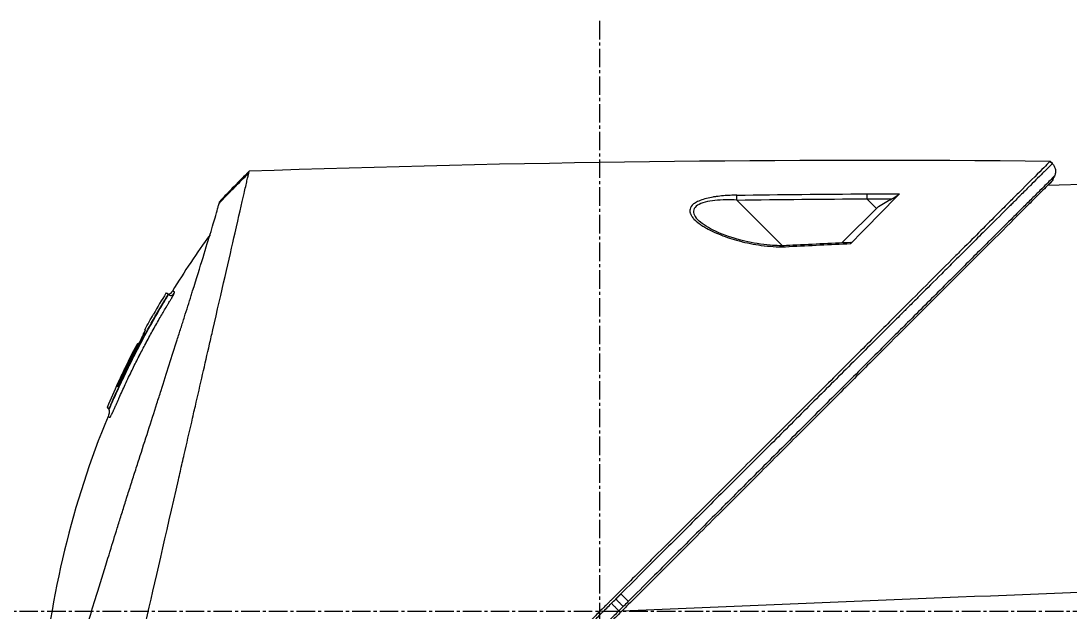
# Model space of a CAD drawing. Header units: millimetres. Extents: x 0 to 4378, y 0 to 2376.
# Drawn here: x 293.4 to 389.5, y 1699.1 to 1753.3 of the extents above; entities that cross this region are included whole.
import ezdxf

# ---------------------------------------------------------------- set-up
doc = ezdxf.new("R2010")
doc.units = ezdxf.units.MM
doc.header["$LTSCALE"] = 0.2
doc.linetypes.add('CENTER2', pattern=[1.125, 0.75, -0.125, 0.125, -0.125])
doc.layers.add('02_Center Line', color=1, linetype='CENTER2')

# ---------------------------------------------------------------- blocks, each defined once
blk = doc.blocks.new('A$C51789057')
for p, q in [((-151.974, 1138.175), (-152.181, 1137.968)), ((-152.181, 1137.968), (-151.974, 1138.175)), ((-162.9, 1136.258), (-151.75, 1135.971)), ((-136.071, 1133.867), (-135.196, 1134.742)), ((-127.466, 1130.441), (-123.277, 1134.63)), ((-75.827, 1134.324), (-75.827, 1134.324)), ((-136.246, 1134.042), (-132.9, 1130.697)), ((-118.98, 1133.754), (-118.98, 1133.754)), ((-127.559, 1130.348), (-127.558, 1130.349)), ((-71.16, 1126.012), (-71.194, 1125.979)), ((-71.193, 1125.979), (-71.16, 1126.013)), ((-71.159, 1126.012), (-71.193, 1125.978)), ((-71.022, 1125.743), (-71.048, 1125.717)), ((-65.912, 1115.794), (-65.884, 1115.822)), ((-65.793, 1115.507), (-65.745, 1115.554)), ((-65.569, 1115.626), (-65.616, 1115.578)), ((-150.6, 1098.529), (-150.6, 1098.529)), ((-149.8, 1098.496), (-149.8, 1098.496)), ((-149.4, 1098.48), (-149.4, 1098.48)), ((-147.8, 1098.414), (-147.8, 1098.414)), ((-147.4, 1098.398), (-147.4, 1098.398)), ((-126.376, 1097.54), (-126.376, 1097.54)), ((-121.709, 1097.349), (-121.709, 1097.349))]:
    blk.add_line(p, q)
blk.add_arc((-140.536, 1083.654), 81.396, 27.65781, 27.6579)
for centre, major_axis, ratio, start_param, end_param in [((-95.548, 1098.678), (-32.06, 52.728), 0.606634, 5.046093, 5.111834), ((-142.452, -321.123), (1152.935, -890.415), 0.999557, 2.223225, 2.225263), ((-142.33, -325.151), (1027.666, -1037.291), 0.999657, 2.355798, 2.35736), ((-142.405, -313.614), (1148.876, -883.384), 0.999554, 2.212874, 2.221103), ((-142.289, -318.28), (1022.837, -1032.4), 0.999657, 2.347591, 2.355794), ((-176.456, 201.639), (-438.458, 820.209), 0.999765, 5.740098, 5.746183), ((-136.088, 1097.608), (66.267, 26.567), 0.000112, 6.272745, 6.2832), ((-141.201, 1083.3), (18.163, 80.221), 1, 5.435142, 5.455116), ((-137.797, 1095.152), (68.777, 27.589), 0.000111, 6.247961, 6.272996), ((-68.433, 1121.336), (-0.0464, 0.0886), 0.999417, 4.712389, 6.054137), ((-68.348, 1121.345), (-0.128, 0.063), 0.595358, 5.762787, 5.82253), ((-68.347, 1121.345), (-0.128, 0.063), 0.594731, 5.762808, 5.802653), ((-138.546, 1093.276), (70.244, 28.123), 0.00011, 6.248683, 6.273238), ((-139.872, 1083.87), (5.444, 80.505), 1, 5.210306, 5.260232), ((-140.538, 1083.654), (29.957, 75.794), 1, 5.539461, 5.570301), ((-140.169, 1083.788), (-7.051, -80.753), 1, 2.08764, 2.137382), ((-140.783, 1087.786), (74.351, 29.794), 0.000117, 6.228758, 6.247556), ((-65.865, 1115.83), (-0.119, 0.275), 0.0684, 1.569103, 3.139896), ((-112.639, 1098.517), (-0.707, -0.708), 0.013973, 4.712384, 6.026259)]:
    blk.add_ellipse(centre, major_axis=major_axis, ratio=ratio, start_param=start_param, end_param=end_param)
for points in [[(-151.974, 1138.175), (-127.511, 1138.421), (-103.035, 1138.117), (-78.586, 1137.265)], [(-151.974, 1138.175), (-151.974, 1138.175), (-151.974, 1138.175), (-151.974, 1138.175)], [(-78.586, 1137.265), (-77.658, 1136.355), (-76.751, 1135.424), (-75.864, 1134.474)], [(-152.376, 1136.831), (-152.306, 1136.682), (-152.235, 1136.534), (-152.164, 1136.385)], [(-135.199, 1135.194), (-135.196, 1135.124), (-135.195, 1134.924), (-135.196, 1134.742)], [(-123.277, 1134.63), (-123.274, 1134.811), (-123.274, 1135.009), (-123.276, 1135.081)], [(-119.802, 1132.713), (-119.804, 1132.712), (-119.805, 1132.71), (-119.807, 1132.709)], [(-74.998, 1131.454), (-73.785, 1129.776), (-72.631, 1128.052), (-71.544, 1126.289)], [(-133.725, 1130.735), (-131.833, 1130.649), (-129.941, 1130.557), (-128.049, 1130.46)], [(-128.049, 1130.459), (-128.051, 1130.459), (-128.055, 1130.421), (-128.059, 1130.368)], [(-71.246, 1125.928), (-71.44, 1125.781), (-71.582, 1125.912), (-71.723, 1126.102)], [(-71.244, 1125.929), (-71.245, 1125.929), (-71.246, 1125.928), (-71.246, 1125.928)], [(-71.201, 1125.971), (-71.2, 1125.971), (-71.2, 1125.971), (-71.199, 1125.971)], [(-71.201, 1125.971), (-71.2, 1125.971), (-71.2, 1125.971), (-71.199, 1125.971)], [(-71.193, 1125.979), (-71.194, 1125.979), (-71.194, 1125.979), (-71.194, 1125.979)], [(-71.192, 1125.97), (-71.191, 1125.97), (-71.191, 1125.97), (-71.191, 1125.97)], [(-71.192, 1125.97), (-71.191, 1125.97), (-71.191, 1125.97), (-71.191, 1125.97)], [(-71.16, 1126.013), (-71.16, 1126.013), (-71.16, 1126.013), (-71.16, 1126.012)], [(-70.955, 1126.094), (-70.569, 1125.46), (-70.191, 1124.82), (-69.822, 1124.175)], [(-69.822, 1124.175), (-69.818, 1124.168), (-69.815, 1124.16), (-69.813, 1124.152)], [(-69.062, 1122.724), (-69.055, 1122.71), (-69.051, 1122.693), (-69.052, 1122.676)], [(-68.447, 1121.435), (-68.445, 1121.436), (-68.444, 1121.436), (-68.442, 1121.437)], [(-68.446, 1121.435), (-68.445, 1121.436), (-68.444, 1121.436), (-68.443, 1121.436)], [(-68.313, 1121.153), (-68.313, 1121.153), (-68.313, 1121.153), (-68.313, 1121.153)], [(-68.249, 1121.183), (-68.251, 1121.183), (-68.28, 1121.168), (-68.312, 1121.151)], [(-66.561, 1117.861), (-66.219, 1117.121), (-65.888, 1116.376), (-65.569, 1115.626)], [(-66.542, 1117.536), (-66.543, 1117.537), (-66.543, 1117.539), (-66.544, 1117.54)], [(-65.569, 1115.626), (-65.569, 1115.626), (-65.628, 1115.602), (-65.745, 1115.554)], [(-112.764, 1096.984), (-128.409, 1097.623), (-144.055, 1098.261), (-159.7, 1098.9)], [(-111.781, 1097.659), (-111.912, 1097.791), (-112.044, 1097.923), (-112.176, 1098.054)], [(-112.856, 1097.367), (-112.726, 1097.236), (-112.595, 1097.105), (-112.464, 1096.975)]]:
    blk.add_open_spline(points, degree=3)
for points, knots in [([(-151.974, 1138.175), (-151.974, 1138.175), (-151.909, 1138.111), (-151.656, 1137.857), (-151.466, 1137.668), (-150.721, 1136.922), (-149.992, 1136.193), (-148.808, 1135.009), (-148.53, 1134.731), (-147.905, 1134.106), (-147.554, 1133.755), (-146.205, 1132.406), (-145.108, 1131.31), (-143.611, 1129.812), (-143.292, 1129.493), (-142.218, 1128.419), (-141.441, 1127.642), (-139.78, 1125.981), (-138.892, 1125.094), (-137.511, 1123.712), (-137.033, 1123.234), (-136.049, 1122.251), (-135.543, 1121.744), (-134.501, 1120.702), (-133.964, 1120.166), (-132.271, 1118.473), (-131.096, 1117.297), (-129.287, 1115.488), (-128.661, 1114.862), (-127.375, 1113.577), (-126.715, 1112.917), (-125.361, 1111.562), (-124.666, 1110.868), (-123.613, 1109.814), (-123.256, 1109.457), (-122.153, 1108.354), (-121.404, 1107.605), (-119.024, 1105.225), (-117.382, 1103.583), (-115.334, 1101.535), (-114.932, 1101.133), (-113.992, 1100.194), (-113.455, 1099.656), (-112.563, 1098.764), (-112.236, 1098.438), (-111.802, 1098.004), (-111.74, 1097.941), (-111.601, 1097.802), (-111.529, 1097.73), (-111.204, 1097.405), (-111.009, 1097.21), (-110.656, 1096.858), (-110.56, 1096.761), (-110.274, 1096.476), (-110.128, 1096.329), (-109.819, 1096.02), (-109.666, 1095.868), (-109.414, 1095.615), (-109.313, 1095.514), (-109.123, 1095.324), (-109.041, 1095.243), (-108.844, 1095.046), (-108.738, 1094.94), (-108.54, 1094.741), (-108.45, 1094.652), (-107.094, 1093.296), (-105.83, 1092.031), (-103.762, 1089.963), (-102.957, 1089.158), (-101.387, 1087.589), (-100.622, 1086.823), (-99.491, 1085.693), (-99.124, 1085.325), (-98.023, 1084.224), (-97.292, 1083.493), (-93.831, 1080.032), (-91.16, 1077.362), (-88.463, 1074.664), (-88.326, 1074.527), (-88.053, 1074.254), (-87.918, 1074.119), (-87.647, 1073.848), (-87.512, 1073.713), (-87.271, 1073.473), (-87.164, 1073.366), (-86.512, 1072.714), (-85.972, 1072.173), (-85.288, 1071.489), (-85.137, 1071.338), (-84.856, 1071.058), (-84.727, 1070.928), (-84.466, 1070.668), (-84.336, 1070.538), (-84.041, 1070.243), (-83.877, 1070.078), (-83.557, 1069.758), (-83.402, 1069.603), (-83.073, 1069.275), (-82.901, 1069.102), (-82.651, 1068.852), (-82.572, 1068.774), (-82.383, 1068.584), (-82.271, 1068.472), (-82.029, 1068.231), (-81.9, 1068.101), (-81.585, 1067.786), (-81.399, 1067.601), (-81.019, 1067.221), (-80.825, 1067.027), (-80.242, 1066.443), (-79.857, 1066.058), (-79.388, 1065.59), (-79.3, 1065.501), (-79.071, 1065.273), (-78.933, 1065.134), (-78.647, 1064.848), (-78.501, 1064.702), (-78.201, 1064.402), (-78.046, 1064.248), (-77.741, 1063.943), (-77.591, 1063.792), (-77.298, 1063.499), (-77.156, 1063.357), (-76.74, 1062.941), (-76.47, 1062.671), (-75.956, 1062.157), (-75.711, 1061.913), (-75.247, 1061.449), (-75.027, 1061.229), (-74.411, 1060.613), (-74.027, 1060.229), (-73.341, 1059.543), (-73.035, 1059.236), (-72.491, 1058.692), (-72.25, 1058.451), (-71.823, 1058.025), (-71.635, 1057.836), (-71.38, 1057.581), (-71.304, 1057.506), (-71.093, 1057.294), (-70.963, 1057.164), (-70.626, 1056.828), (-70.437, 1056.638), (-70.027, 1056.228), (-69.84, 1056.041), (-69.653, 1055.854), (-69.606, 1055.807), (-69.559, 1055.761), (-69.548, 1055.749), (-69.532, 1055.734), (-69.529, 1055.73), (-69.529, 1055.73)], [-21.001083, -21.001083, -21.001083, -21.001083, -20.328863, -20.328863, -19.655828, -19.655828, -18.308332, -18.308332, -17.924512, -17.924512, -17.485993, -17.485993, -16.316696, -16.316696, -16.006668, -16.006668, -15.296307, -15.296307, -14.534305, -14.534305, -14.139555, -14.139555, -13.730091, -13.730091, -13.30546, -13.30546, -12.401825, -12.401825, -11.929878, -11.929878, -11.437802, -11.437802, -10.9252, -10.9252, -10.663362, -10.663362, -10.117833, -10.117833, -8.934625, -8.934625, -8.645977, -8.645977, -8.260408, -8.260408, -8.006475, -8.006475, -7.961161, -7.961161, -7.91407, -7.91407, -7.778509, -7.778509, -7.724161, -7.724161, -7.666804, -7.666804, -7.602838, -7.602838, -7.565627, -7.565627, -7.532521, -7.532521, -7.488032, -7.488032, -7.450837, -7.450837, -6.924212, -6.924212, -6.587553, -6.587553, -6.265466, -6.265466, -6.109966, -6.109966, -5.79866, -5.79866, -4.627003, -4.627003, -4.564096, -4.564096, -4.501625, -4.501625, -4.439084, -4.439084, -4.389917, -4.389917, -4.135415, -4.135415, -4.06302, -4.06302, -4.00074, -4.00074, -3.938004, -3.938004, -3.858125, -3.858125, -3.782258, -3.782258, -3.697501, -3.697501, -3.658476, -3.658476, -3.601749, -3.601749, -3.53559, -3.53559, -3.439968, -3.439968, -3.337887, -3.337887, -3.131131, -3.131131, -3.082568, -3.082568, -3.005474, -3.005474, -2.922888, -2.922888, -2.834293, -2.834293, -2.74619, -2.74619, -2.661641, -2.661641, -2.496608, -2.496608, -2.34096, -2.34096, -2.194458, -2.194458, -1.921626, -1.921626, -1.681164, -1.681164, -1.470918, -1.470918, -1.287493, -1.287493, -1.207074, -1.207074, -1.056347, -1.056347, -0.792008, -0.792008, -0.395398, -0.395398, -0.197631, -0.197631, -0.099394, -0.099394, -0.0004, -0.0004, -0.0004, -0.0004]), ([(-152.179, 1137.966), (-152.213, 1137.932), (-152.245, 1137.895), (-152.275, 1137.855), (-152.305, 1137.814), (-152.332, 1137.771), (-152.356, 1137.726), (-152.38, 1137.68), (-152.401, 1137.632), (-152.418, 1137.583), (-152.435, 1137.533), (-152.449, 1137.482), (-152.458, 1137.43), (-152.467, 1137.378), (-152.471, 1137.325), (-152.472, 1137.272), (-152.472, 1137.22), (-152.469, 1137.168), (-152.461, 1137.117), (-152.454, 1137.066), (-152.443, 1137.016), (-152.428, 1136.968), (-152.414, 1136.92), (-152.396, 1136.874), (-152.376, 1136.831)], [0, 0, 0, 0, 0.125, 0.125, 0.125, 0.25, 0.25, 0.25, 0.375, 0.375, 0.375, 0.5, 0.5, 0.5, 0.625, 0.625, 0.625, 0.75, 0.75, 0.75, 0.875, 0.875, 0.875, 1, 1, 1, 1]), ([(-152.179, 1137.966), (-152.181, 1137.968), (-152.101, 1137.889), (-151.857, 1137.646), (-151.749, 1137.538), (-151.608, 1137.398), (-151.426, 1137.218), (-151.422, 1137.214), (-151.419, 1137.21), (-151.415, 1137.206), (-151.252, 1137.045), (-151.057, 1136.851), (-150.826, 1136.62), (-150.632, 1136.427), (-150.412, 1136.209), (-150.164, 1135.962), (-150.132, 1135.93), (-150.1, 1135.898), (-150.067, 1135.865), (-149.82, 1135.619), (-149.546, 1135.347), (-149.244, 1135.046), (-149.217, 1135.019), (-149.19, 1134.992), (-149.162, 1134.964), (-149.016, 1134.818), (-148.863, 1134.666), (-148.703, 1134.507), (-148.608, 1134.413), (-148.511, 1134.316), (-148.412, 1134.217), (-148.362, 1134.167), (-148.312, 1134.117), (-148.261, 1134.067), (-148.215, 1134.021), (-148.179, 1133.985), (-148.124, 1133.931), (-148.118, 1133.925), (-148.112, 1133.919), (-148.106, 1133.913), (-147.42, 1133.229), (-146.71, 1132.522), (-146.01, 1131.825), (-145.558, 1131.374), (-145.11, 1130.928), (-144.673, 1130.491), (-144.175, 1129.995), (-143.691, 1129.513), (-143.228, 1129.051), (-142.817, 1128.641), (-142.423, 1128.248), (-142.048, 1127.874), (-141.332, 1127.161), (-140.689, 1126.519), (-140.135, 1125.966), (-140.012, 1125.844), (-139.893, 1125.725), (-139.779, 1125.612), (-139.465, 1125.298), (-139.184, 1125.018), (-138.94, 1124.775), (-138.818, 1124.653), (-138.705, 1124.54), (-138.601, 1124.436), (-138.568, 1124.404), (-138.536, 1124.372), (-138.505, 1124.341), (-138.487, 1124.323), (-138.469, 1124.305), (-138.452, 1124.288), (-138.428, 1124.264), (-138.405, 1124.241), (-138.383, 1124.219), (-138.372, 1124.208), (-138.36, 1124.197), (-138.349, 1124.186), (-138.346, 1124.182), (-138.345, 1124.181), (-138.344, 1124.18), (-138.343, 1124.179), (-138.342, 1124.178), (-138.339, 1124.175), (-138.336, 1124.172), (-138.33, 1124.166), (-138.317, 1124.153), (-137.947, 1123.784), (-137.576, 1123.414), (-137.202, 1123.041), (-136.056, 1121.897), (-134.894, 1120.738), (-133.728, 1119.574), (-132.525, 1118.373), (-131.316, 1117.167), (-130.109, 1115.963), (-128.863, 1114.718), (-127.618, 1113.476), (-126.383, 1112.242), (-125.973, 1111.833), (-125.564, 1111.425), (-125.156, 1111.017), (-124.933, 1110.795), (-124.71, 1110.572), (-124.488, 1110.35), (-123.848, 1109.711), (-123.21, 1109.075), (-122.576, 1108.442), (-121.272, 1107.14), (-119.984, 1105.853), (-118.715, 1104.586), (-118.062, 1103.933), (-117.413, 1103.286), (-116.771, 1102.644), (-116.114, 1101.988), (-115.464, 1101.339), (-114.82, 1100.696), (-114.088, 1099.964), (-113.364, 1099.241), (-112.649, 1098.527)], [0.0000003, 0.0000003, 0.0000003, 0.0000003, 0.0859853, 0.0859853, 0.0859853, 0.1241981, 0.1241981, 0.1241981, 0.125, 0.125, 0.125, 0.1589987, 0.1589987, 0.1589987, 0.1875, 0.1875, 0.1875, 0.1911709, 0.1911709, 0.1911709, 0.21875, 0.21875, 0.21875, 0.2212271, 0.2212271, 0.2212271, 0.234375, 0.234375, 0.234375, 0.2421875, 0.2421875, 0.2421875, 0.2460938, 0.2460938, 0.2460938, 0.2496161, 0.2496161, 0.2496161, 0.25, 0.25, 0.25, 0.2912742, 0.2912742, 0.2912742, 0.3179228, 0.3179228, 0.3179228, 0.3481944, 0.3481944, 0.3481944, 0.375, 0.375, 0.375, 0.4261619, 0.4261619, 0.4261619, 0.4375, 0.4375, 0.4375, 0.46875, 0.46875, 0.46875, 0.484375, 0.484375, 0.484375, 0.4893023, 0.4893023, 0.4893023, 0.4921875, 0.4921875, 0.4921875, 0.4960938, 0.4960938, 0.4960938, 0.4980469, 0.4980469, 0.4980469, 0.4986572, 0.4986572, 0.4986572, 0.4992676, 0.4992676, 0.4992676, 0.5, 0.5, 0.5, 0.5215625, 0.5215625, 0.5215625, 0.5877727, 0.5877727, 0.5877727, 0.656049, 0.656049, 0.656049, 0.7265974, 0.7265974, 0.7265974, 0.75, 0.75, 0.75, 0.7627993, 0.7627993, 0.7627993, 0.7996666, 0.7996666, 0.7996666, 0.8755356, 0.8755356, 0.8755356, 0.9146293, 0.9146293, 0.9146293, 0.9545641, 0.9545641, 0.9545641, 1, 1, 1, 1]), ([(-78.548, 1137.102), (-78.549, 1137.104), (-78.549, 1137.108), (-78.551, 1137.115), (-78.552, 1137.118), (-78.554, 1137.128), (-78.555, 1137.134), (-78.56, 1137.152), (-78.562, 1137.163), (-78.569, 1137.194), (-78.573, 1137.211), (-78.582, 1137.251), (-78.586, 1137.265), (-78.586, 1137.265)], [0.000006, 0.000006, 0.000006, 0.000006, 0.0077656, 0.0077656, 0.0144608, 0.0144608, 0.0278513, 0.0278513, 0.0546324, 0.0546324, 0.1081958, 0.1081958, 0.211017, 0.211017, 0.211017, 0.211017]), ([(-152.376, 1136.831), (-152.377, 1136.83), (-152.269, 1136.723), (-152.059, 1136.514), (-151.947, 1136.402), (-151.806, 1136.261), (-151.637, 1136.093), (-151.468, 1135.924), (-151.271, 1135.728), (-151.048, 1135.506), (-150.825, 1135.283), (-150.576, 1135.035), (-150.303, 1134.763), (-150.03, 1134.491), (-149.733, 1134.195), (-149.415, 1133.877), (-149.096, 1133.559), (-148.755, 1133.219), (-148.395, 1132.86), (-147.758, 1132.225), (-147.061, 1131.529), (-146.315, 1130.785), (-145.891, 1130.362), (-145.451, 1129.923), (-144.998, 1129.47), (-144.537, 1129.01), (-144.062, 1128.536), (-143.574, 1128.049), (-142.603, 1127.08), (-141.582, 1126.061), (-140.523, 1125.003), (-139.996, 1124.477), (-139.459, 1123.941), (-138.914, 1123.397), (-138.49, 1122.974), (-138.061, 1122.545), (-137.627, 1122.112), (-136.51, 1120.996), (-135.363, 1119.851), (-134.193, 1118.682), (-133.021, 1117.512), (-131.827, 1116.319), (-130.614, 1115.108), (-129.401, 1113.896), (-128.17, 1112.666), (-126.926, 1111.424), (-126.304, 1110.802), (-125.679, 1110.177), (-125.051, 1109.55), (-124.422, 1108.922), (-123.791, 1108.292), (-123.158, 1107.659), (-121.891, 1106.393), (-120.615, 1105.119), (-119.334, 1103.839), (-118.693, 1103.198), (-118.051, 1102.557), (-117.408, 1101.914), (-116.765, 1101.272), (-116.121, 1100.628), (-115.476, 1099.984), (-114.76, 1099.268), (-114.042, 1098.552), (-113.325, 1097.835)], [0, 0, 0, 0, 0.0671031, 0.0671031, 0.0671031, 0.1029277, 0.1029277, 0.1029277, 0.1387919, 0.1387919, 0.1387919, 0.1747111, 0.1747111, 0.1747111, 0.2106779, 0.2106779, 0.2106779, 0.2467042, 0.2467042, 0.2467042, 0.3103939, 0.3103939, 0.3103939, 0.3465771, 0.3465771, 0.3465771, 0.383319, 0.383319, 0.383319, 0.4564224, 0.4564224, 0.4564224, 0.4927866, 0.4927866, 0.4927866, 0.5210907, 0.5210907, 0.5210907, 0.5939582, 0.5939582, 0.5939582, 0.6669229, 0.6669229, 0.6669229, 0.7399622, 0.7399622, 0.7399622, 0.7765034, 0.7765034, 0.7765034, 0.8130598, 0.8130598, 0.8130598, 0.886194, 0.886194, 0.886194, 0.9227702, 0.9227702, 0.9227702, 0.9593497, 0.9593497, 0.9593497, 1, 1, 1, 1]), ([(-152.164, 1136.385), (-152.164, 1136.385), (-152.135, 1136.356), (-152.017, 1136.238), (-151.929, 1136.149), (-151.792, 1136.013), (-151.771, 1135.992), (-151.75, 1135.971)], [0, 0, 0, 0, 0.2643321, 0.2643321, 0.528758, 0.528758, 0.5728688, 0.5728688, 0.5728688, 0.5728688]), ([(-152.164, 1136.385), (-152.164, 1136.385), (-152.164, 1136.385), (-151.403, 1135.623), (-150.959, 1135.18), (-150.225, 1134.446), (-150.052, 1134.273), (-148.408, 1132.628), (-146.353, 1130.574), (-143.271, 1127.492), (-142.56, 1126.781), (-140.082, 1124.303), (-138.203, 1122.424), (-135.199, 1119.42), (-134.121, 1118.342), (-131.858, 1116.079), (-130.668, 1114.888), (-128.15, 1112.371), (-126.819, 1111.04), (-124.014, 1108.235), (-122.536, 1106.757), (-120.275, 1104.495), (-119.5, 1103.72), (-117.419, 1101.64), (-116.109, 1100.33), (-114.481, 1098.702), (-114.156, 1098.376), (-113.622, 1097.842), (-113.424, 1097.645), (-113.014, 1097.234), (-112.855, 1097.076), (-112.514, 1096.735), (-112.334, 1096.555), (-111.998, 1096.218), (-111.842, 1096.062), (-111.404, 1095.624), (-111.123, 1095.343), (-110.763, 1094.983), (-110.684, 1094.905), (-110.514, 1094.735), (-110.425, 1094.645), (-110.115, 1094.335), (-109.961, 1094.181), (-109.362, 1093.582), (-108.953, 1093.174), (-106.898, 1091.118), (-105.24, 1089.461), (-102.837, 1087.057), (-102.076, 1086.297), (-99.862, 1084.083), (-98.415, 1082.635), (-95.674, 1079.894), (-94.375, 1078.595), (-92.507, 1076.728), (-91.924, 1076.144), (-90.214, 1074.434), (-89.099, 1073.32), (-86.997, 1071.217), (-86.005, 1070.225), (-84.145, 1068.365), (-83.271, 1067.491), (-82.032, 1066.253), (-81.646, 1065.866), (-80.91, 1065.13), (-80.559, 1064.779), (-79.567, 1063.787), (-78.944, 1063.165), (-77.82, 1062.04), (-77.313, 1061.533), (-75.983, 1060.203), (-75.206, 1059.426), (-74.259, 1058.479), (-74.013, 1058.233), (-73.374, 1057.594), (-73.01, 1057.23), (-72.214, 1056.434), (-71.846, 1056.066), (-71.534, 1055.754), (-71.479, 1055.699), (-71.362, 1055.582), (-71.309, 1055.529), (-71.237, 1055.457), (-71.22, 1055.44), (-71.22, 1055.44)], [-15.738203, -15.738203, -15.738203, -15.738203, -14.793481, -14.793481, -14.173934, -14.173934, -13.996984, -13.996984, -12.579476, -12.579476, -12.176243, -12.176243, -11.215253, -11.215253, -10.695697, -10.695697, -10.142358, -10.142358, -9.539575, -9.539575, -8.883963, -8.883963, -8.543526, -8.543526, -7.972636, -7.972636, -7.829924, -7.829924, -7.73886, -7.73886, -7.680875, -7.680875, -7.616244, -7.616244, -7.560081, -7.560081, -7.459116, -7.459116, -7.430908, -7.430908, -7.397967, -7.397967, -7.318024, -7.318024, -7.146824, -7.146824, -6.455961, -6.455961, -6.135134, -6.135134, -5.518203, -5.518203, -4.951279, -4.951279, -4.691225, -4.691225, -4.182012, -4.182012, -3.710062, -3.710062, -3.272291, -3.272291, -3.069642, -3.069642, -2.879581, -2.879581, -2.522736, -2.522736, -2.208798, -2.208798, -1.659444, -1.659444, -1.453529, -1.453529, -1.091939, -1.091939, -0.546675, -0.546675, -0.410051, -0.410051, -0.205023, -0.205023, 0, 0, 0, 0]), ([(-65.422, 1079.811), (-65.542, 1080.345), (-65.657, 1080.863), (-65.915, 1081.996), (-66.056, 1082.595), (-66.331, 1083.778), (-66.615, 1085.09), (-67.239, 1087.751), (-67.399, 1088.411), (-67.599, 1089.3), (-67.652, 1089.54), (-67.76, 1090.025), (-67.82, 1090.29), (-67.964, 1090.917), (-68.052, 1091.297), (-68.167, 1091.798), (-68.197, 1091.927), (-68.334, 1092.529), (-68.446, 1093.022), (-68.742, 1094.311), (-68.927, 1095.117), (-69.931, 1099.499), (-70.962, 1103.944), (-72.157, 1109.235), (-72.215, 1109.492), (-72.336, 1110.022), (-72.397, 1110.287), (-72.515, 1110.799), (-72.574, 1111.052), (-72.865, 1112.309), (-73.093, 1113.3), (-73.43, 1114.772), (-73.542, 1115.262), (-74.105, 1117.713), (-74.541, 1119.613), (-75.055, 1121.861), (-75.155, 1122.298), (-76.058, 1126.244), (-76.749, 1129.257), (-77.631, 1133.101), (-77.91, 1134.314), (-78.226, 1135.706), (-78.313, 1136.094), (-78.456, 1136.718), (-78.514, 1136.957), (-78.548, 1137.102)], [0, 0, 0, 0, 0.224226, 0.224226, 0.438481, 0.438481, 0.643813, 0.643813, 0.718212, 0.718212, 0.74576, 0.74576, 0.776284, 0.776284, 0.820204, 0.820204, 0.834927, 0.834927, 0.896521, 0.896521, 0.995652, 0.995652, 1.428405, 1.428405, 1.450296, 1.450296, 1.471663, 1.471663, 1.492327, 1.492327, 1.574835, 1.574835, 1.616316, 1.616316, 1.784634, 1.784634, 1.826029, 1.826029, 2.164003, 2.164003, 2.373598, 2.373598, 2.479923, 2.479923, 2.586935, 2.586935, 2.586935, 2.586935]), ([(-137.477, 1134.752), (-137.619, 1134.834), (-137.751, 1134.914), (-137.942, 1135.036), (-138.009, 1135.081), (-138.085, 1135.137), (-138.107, 1135.154), (-138.143, 1135.184), (-138.157, 1135.196), (-138.167, 1135.207)], [0, 0, 0, 0, 0.049407, 0.049407, 0.0845377, 0.0845377, 0.1006426, 0.1006426, 0.1144911, 0.1144911, 0.1144911, 0.1144911]), ([(-133.71, 1130.646), (-134.72, 1131.655), (-135.53, 1132.502), (-137.048, 1134.056), (-137.731, 1134.747), (-138.167, 1135.207)], [0.000003, 0.000003, 0.000003, 0.000003, 0.596138, 0.596138, 1.498187, 1.498187, 1.498187, 1.498187]), ([(-136.246, 1134.042), (-136.451, 1134.16), (-136.656, 1134.278), (-137.066, 1134.515), (-137.271, 1134.633), (-137.477, 1134.752)], [-0.1420846, -0.1420846, -0.1420846, -0.1420846, -0.071052, -0.071052, 0, 0, 0, 0]), ([(-123.276, 1135.081), (-123.063, 1135.078), (-122.854, 1135.071), (-122.649, 1135.061), (-122.444, 1135.051), (-122.276, 1135.041), (-122.047, 1135.02), (-121.817, 1135), (-121.598, 1134.975), (-121.389, 1134.946), (-121.274, 1134.93), (-121.171, 1134.913), (-121.065, 1134.895), (-120.979, 1134.88), (-120.891, 1134.863), (-120.794, 1134.843), (-120.363, 1134.753), (-119.985, 1134.641), (-119.662, 1134.482), (-119.53, 1134.417), (-119.411, 1134.345), (-119.314, 1134.268), (-119.113, 1134.109), (-119.027, 1133.954), (-118.99, 1133.801), (-118.963, 1133.691), (-118.966, 1133.565), (-118.995, 1133.45), (-119.001, 1133.429), (-119.007, 1133.408), (-119.013, 1133.389), (-119.031, 1133.337), (-119.054, 1133.285), (-119.084, 1133.232), (-119.1, 1133.203), (-119.118, 1133.173), (-119.137, 1133.143), (-119.192, 1133.06), (-119.273, 1132.959), (-119.339, 1132.889), (-119.469, 1132.749), (-119.63, 1132.608), (-119.822, 1132.467), (-119.92, 1132.396), (-120.033, 1132.318), (-120.151, 1132.244), (-120.265, 1132.173), (-120.383, 1132.104), (-120.49, 1132.044), (-120.924, 1131.802), (-121.444, 1131.566), (-121.999, 1131.356), (-122.536, 1131.153), (-123.077, 1130.981), (-123.706, 1130.823), (-123.726, 1130.818), (-123.747, 1130.813), (-123.768, 1130.807), (-124.095, 1130.727), (-124.425, 1130.655), (-124.757, 1130.595), (-125.09, 1130.534), (-125.388, 1130.487), (-125.764, 1130.443), (-125.781, 1130.441), (-125.799, 1130.439), (-125.816, 1130.437), (-126.171, 1130.396), (-126.494, 1130.37), (-126.871, 1130.355), (-126.891, 1130.355), (-126.911, 1130.354), (-126.93, 1130.353), (-127.298, 1130.341), (-127.6, 1130.344), (-128.059, 1130.368)], [0, 0, 0, 0, 0.03125, 0.03125, 0.03125, 0.0625, 0.0625, 0.0625, 0.09375, 0.09375, 0.09375, 0.110985, 0.110985, 0.110985, 0.125, 0.125, 0.125, 0.1875, 0.1875, 0.1875, 0.213151, 0.213151, 0.213151, 0.266654, 0.266654, 0.266654, 0.305187, 0.305187, 0.305187, 0.3125, 0.3125, 0.3125, 0.332554, 0.332554, 0.332554, 0.34375, 0.34375, 0.34375, 0.375, 0.375, 0.375, 0.4375, 0.4375, 0.4375, 0.469225, 0.469225, 0.469225, 0.5, 0.5, 0.5, 0.625, 0.625, 0.625, 0.746043, 0.746043, 0.746043, 0.75, 0.75, 0.75, 0.8125, 0.8125, 0.8125, 0.875, 0.875, 0.875, 0.877935, 0.877935, 0.877935, 0.9375, 0.9375, 0.9375, 0.940676, 0.940676, 0.940676, 1, 1, 1, 1]), ([(-123.277, 1134.63), (-122.587, 1134.665), (-121.912, 1134.659), (-120.621, 1134.524), (-120.021, 1134.387), (-119.294, 1133.911), (-119.221, 1133.576), (-119.473, 1133.067), (-119.618, 1132.888), (-119.802, 1132.713)], [0, 0, 0, 0, 0.125, 0.125, 0.25, 0.25, 0.375, 0.375, 0.4429924, 0.4429924, 0.4429924, 0.4429924]), ([(-75.827, 1134.324), (-75.85, 1134.416), (-75.862, 1134.466), (-75.864, 1134.473), (-75.864, 1134.474), (-75.864, 1134.474), (-75.864, 1134.474)], [0.0004854, 0.0004854, 0.0004854, 0.0004854, 0.914072, 0.914072, 0.914072, 0.9966486, 0.9966486, 0.9966486, 0.9966486]), ([(-61.893, 1089.644), (-62.081, 1090.25), (-62.277, 1090.887), (-62.683, 1092.201), (-62.894, 1092.882), (-63.544, 1094.986), (-64.002, 1096.47), (-64.794, 1099.034), (-65.118, 1100.084), (-65.536, 1101.439), (-65.626, 1101.728), (-65.758, 1102.156), (-65.803, 1102.303), (-66.066, 1103.156), (-66.286, 1103.868), (-66.623, 1104.955), (-66.743, 1105.344), (-66.995, 1106.155), (-67.125, 1106.571), (-67.391, 1107.416), (-67.527, 1107.848), (-67.804, 1108.716), (-67.943, 1109.152), (-68.22, 1110.015), (-68.358, 1110.445), (-69.058, 1112.618), (-69.605, 1114.327), (-70.26, 1116.379), (-70.385, 1116.771), (-70.766, 1117.967), (-71.019, 1118.76), (-71.512, 1120.312), (-71.753, 1121.073), (-72.102, 1122.174), (-72.215, 1122.532), (-72.437, 1123.234), (-72.546, 1123.578), (-72.758, 1124.25), (-72.863, 1124.583), (-73.068, 1125.235), (-73.171, 1125.562), (-73.313, 1126.015), (-73.359, 1126.16), (-74.105, 1128.539), (-74.676, 1130.383), (-75.139, 1131.922), (-75.188, 1132.085), (-75.316, 1132.512), (-75.389, 1132.761), (-75.552, 1133.32), (-75.632, 1133.601), (-75.725, 1133.937), (-75.751, 1134.035), (-75.796, 1134.201), (-75.813, 1134.27), (-75.827, 1134.324)], [0.00002, 0.00002, 0.00002, 0.00002, 0.259158, 0.259158, 0.518708, 0.518708, 1.038075, 1.038075, 1.384705, 1.384705, 1.477831, 1.477831, 1.526561, 1.526561, 1.759973, 1.759973, 1.890971, 1.890971, 2.029156, 2.029156, 2.171186, 2.171186, 2.316283, 2.316283, 2.460898, 2.460898, 3.049329, 3.049329, 3.189055, 3.189055, 3.478614, 3.478614, 3.769885, 3.769885, 3.913253, 3.913253, 4.056001, 4.056001, 4.19686, 4.19686, 4.341119, 4.341119, 4.411312, 4.411312, 5.498875, 5.498875, 5.634552, 5.634552, 5.872375, 5.872375, 6.229939, 6.229939, 6.408513, 6.408513, 6.587137, 6.587137, 6.587137, 6.587137]), ([(-128.049, 1130.459), (-127.472, 1130.43), (-126.889, 1130.438), (-125.526, 1130.551), (-124.747, 1130.684), (-123.035, 1131.09), (-122.105, 1131.402), (-120.706, 1132.054), (-120.149, 1132.385), (-119.808, 1132.708)], [0, 0, 0, 0, 0.1731546, 0.1731546, 0.4163559, 0.4163559, 0.7396743, 0.7396743, 0.9899086, 0.9899086, 0.9899086, 0.9899086]), ([(-133.71, 1130.646), (-133.721, 1130.656), (-133.73, 1130.666), (-133.744, 1130.684), (-133.749, 1130.692), (-133.759, 1130.712), (-133.76, 1130.722), (-133.749, 1130.733), (-133.739, 1130.735), (-133.725, 1130.735)], [0.00000015, 0.00000015, 0.00000015, 0.00000015, 0.00611289, 0.00611289, 0.01218263, 0.01218263, 0.02278958, 0.02278958, 0.03285549, 0.03285549, 0.03285549, 0.03285549]), ([(-71.723, 1126.102), (-71.734, 1126.129), (-71.742, 1126.151), (-71.747, 1126.168), (-71.751, 1126.18), (-71.753, 1126.194), (-71.752, 1126.198), (-71.752, 1126.2), (-71.752, 1126.201), (-71.751, 1126.202), (-71.751, 1126.204), (-71.748, 1126.205), (-71.744, 1126.207), (-71.74, 1126.209), (-71.733, 1126.211), (-71.728, 1126.213), (-71.728, 1126.214), (-71.727, 1126.214), (-71.726, 1126.214), (-71.71, 1126.221), (-71.695, 1126.227), (-71.68, 1126.233), (-71.68, 1126.233), (-71.679, 1126.234), (-71.679, 1126.234), (-71.649, 1126.246), (-71.626, 1126.255), (-71.605, 1126.264), (-71.605, 1126.264), (-71.604, 1126.264), (-71.604, 1126.264), (-71.563, 1126.281), (-71.543, 1126.289), (-71.544, 1126.289)], [0, 0, 0, 0, 0.03125, 0.03125, 0.03125, 0.0538826, 0.0538826, 0.0538826, 0.0625, 0.0625, 0.0625, 0.09375, 0.09375, 0.09375, 0.1203995, 0.1203995, 0.1203995, 0.125, 0.125, 0.125, 0.2456137, 0.2456137, 0.2456137, 0.25, 0.25, 0.25, 0.4970952, 0.4970952, 0.4970952, 0.5, 0.5, 0.5, 0.9987798, 0.9987798, 0.9987798, 0.9987798]), ([(-66.627, 1116.411), (-66.64, 1116.44), (-66.654, 1116.47), (-66.667, 1116.501), (-66.855, 1116.921), (-67.042, 1117.329), (-67.227, 1117.725), (-67.437, 1118.175), (-67.645, 1118.609), (-67.851, 1119.029), (-67.872, 1119.071), (-67.893, 1119.114), (-67.913, 1119.156), (-68.111, 1119.557), (-68.306, 1119.945), (-68.498, 1120.321), (-68.505, 1120.333), (-68.511, 1120.345), (-68.517, 1120.358), (-68.617, 1120.551), (-68.715, 1120.741), (-68.813, 1120.928), (-68.911, 1121.115), (-68.988, 1121.262), (-69.104, 1121.479), (-69.123, 1121.514), (-69.141, 1121.549), (-69.16, 1121.585), (-69.372, 1121.98), (-69.58, 1122.36), (-69.784, 1122.727), (-69.897, 1122.931), (-70.003, 1123.12), (-70.111, 1123.31), (-70.214, 1123.492), (-70.319, 1123.675), (-70.435, 1123.876), (-70.616, 1124.189), (-70.789, 1124.484), (-70.964, 1124.778), (-71.019, 1124.871), (-71.075, 1124.965), (-71.131, 1125.058), (-71.148, 1125.086), (-71.165, 1125.114), (-71.182, 1125.142), (-71.218, 1125.203), (-71.255, 1125.263), (-71.292, 1125.324), (-71.31, 1125.354), (-71.328, 1125.384), (-71.347, 1125.415), (-71.365, 1125.445), (-71.383, 1125.475), (-71.401, 1125.505), (-71.429, 1125.552), (-71.456, 1125.598), (-71.482, 1125.643), (-71.49, 1125.657), (-71.498, 1125.67), (-71.505, 1125.684), (-71.522, 1125.713), (-71.538, 1125.741), (-71.553, 1125.768), (-71.568, 1125.796), (-71.583, 1125.823), (-71.597, 1125.849), (-71.625, 1125.901), (-71.65, 1125.948), (-71.671, 1125.991), (-71.682, 1126.012), (-71.691, 1126.032), (-71.7, 1126.051), (-71.709, 1126.07), (-71.716, 1126.087), (-71.723, 1126.102)], [0.7479366, 0.7479366, 0.7479366, 0.7479366, 0.75, 0.75, 0.75, 0.7778267, 0.7778267, 0.7778267, 0.8093257, 0.8093257, 0.8093257, 0.8125, 0.8125, 0.8125, 0.8427642, 0.8427642, 0.8427642, 0.84375, 0.84375, 0.84375, 0.859375, 0.859375, 0.859375, 0.875, 0.875, 0.875, 0.8775605, 0.8775605, 0.8775605, 0.90625, 0.90625, 0.90625, 0.9222304, 0.9222304, 0.9222304, 0.9375, 0.9375, 0.9375, 0.9612141, 0.9612141, 0.9612141, 0.96875, 0.96875, 0.96875, 0.9710053, 0.9710053, 0.9710053, 0.9758787, 0.9758787, 0.9758787, 0.9783012, 0.9783012, 0.9783012, 0.9807089, 0.9807089, 0.9807089, 0.984375, 0.984375, 0.984375, 0.9854706, 0.9854706, 0.9854706, 0.987866, 0.987866, 0.987866, 0.9902844, 0.9902844, 0.9902844, 0.9951532, 0.9951532, 0.9951532, 0.9975841, 0.9975841, 0.9975841, 1, 1, 1, 1]), ([(-71.544, 1126.289), (-71.504, 1126.225), (-71.461, 1126.163), (-71.384, 1126.076), (-71.355, 1126.048), (-71.305, 1126.011), (-71.286, 1126), (-71.245, 1125.981), (-71.223, 1125.974), (-71.201, 1125.971)], [0, 0, 0, 0, 0.02258203, 0.02258203, 0.03469022, 0.03469022, 0.04122013, 0.04122013, 0.04814985, 0.04814985, 0.04814985, 0.04814985]), ([(-71.354, 1125.882), (-71.334, 1125.885), (-71.337, 1125.885), (-71.316, 1125.891), (-71.305, 1125.895), (-71.286, 1125.904), (-71.278, 1125.908), (-71.263, 1125.916), (-71.257, 1125.92), (-71.251, 1125.924), (-71.25, 1125.925), (-71.249, 1125.926)], [0.52832193, 0.52832193, 0.52832193, 0.52832193, 0.53209035, 0.53209035, 0.53743011, 0.53743011, 0.54236687, 0.54236687, 0.54966044, 0.54966044, 0.55344035, 0.55344035, 0.55344035, 0.55344035]), ([(-71.244, 1125.929), (-71.243, 1125.931), (-71.242, 1125.931), (-71.241, 1125.932), (-71.24, 1125.932), (-71.239, 1125.933), (-71.239, 1125.934), (-71.235, 1125.937), (-71.234, 1125.937), (-71.232, 1125.939), (-71.232, 1125.94), (-71.23, 1125.942), (-71.228, 1125.943), (-71.225, 1125.946), (-71.223, 1125.947), (-71.218, 1125.952), (-71.215, 1125.955), (-71.206, 1125.964), (-71.199, 1125.971), (-71.193, 1125.977)], [0, 0, 0, 0, 0.00151742, 0.00151742, 0.00360162, 0.00360162, 0.00673678, 0.00673678, 0.00750517, 0.00750517, 0.00793459, 0.00793459, 0.00858773, 0.00858773, 0.00933242, 0.00933242, 0.01063875, 0.01063875, 0.0133516, 0.0133516, 0.0133516, 0.0133516]), ([(-71.048, 1125.717), (-71.049, 1125.718), (-71.114, 1125.827), (-71.157, 1125.904), (-71.201, 1125.981), (-71.193, 1125.976), (-71.193, 1125.977), (-71.193, 1125.977), (-71.193, 1125.978), (-71.193, 1125.978)], [0, 0, 0, 0, 0.25, 0.25, 0.25, 0.5, 0.5, 0.5, 0.8413673, 0.8413673, 0.8413673, 0.8413673]), ([(-71.19, 1125.98), (-71.19, 1125.98), (-71.191, 1125.98), (-71.191, 1125.98), (-71.192, 1125.98), (-71.193, 1125.979), (-71.193, 1125.979)], [0.991768515, 0.991768515, 0.991768515, 0.991768515, 0.994389726, 0.994389726, 0.994389726, 0.999999981, 0.999999981, 0.999999981, 0.999999981]), ([(-71.022, 1125.743), (-71.031, 1125.758), (-71.039, 1125.772), (-71.056, 1125.8), (-71.064, 1125.814), (-71.081, 1125.844), (-71.091, 1125.861), (-71.109, 1125.895), (-71.118, 1125.912), (-71.133, 1125.942), (-71.14, 1125.956), (-71.151, 1125.981), (-71.155, 1125.991), (-71.16, 1126.007), (-71.16, 1126.011), (-71.158, 1126.012)], [-0.04708138, -0.04708138, -0.04708138, -0.04708138, -0.04206155, -0.04206155, -0.03717867, -0.03717867, -0.03071828, -0.03071828, -0.02354661, -0.02354661, -0.01630299, -0.01630299, -0.00841386, -0.00841386, -0.00000018, -0.00000018, -0.00000018, -0.00000018]), ([(-71.158, 1126.012), (-71.089, 1126.04), (-71.037, 1126.061), (-70.971, 1126.088), (-70.955, 1126.094), (-70.955, 1126.094)], [-1.1132476, -1.1132476, -1.1132476, -1.1132476, -0.8232096, -0.8232096, -0.5570818, -0.5570818, -0.5570818, -0.5570818]), ([(-68.509, 1121.23), (-68.611, 1121.425), (-68.714, 1121.619), (-68.818, 1121.813), (-69.11, 1122.359), (-69.408, 1122.899), (-69.712, 1123.437), (-69.974, 1123.901), (-70.24, 1124.362), (-70.512, 1124.821), (-70.579, 1124.935), (-70.647, 1125.05), (-70.716, 1125.164), (-70.75, 1125.221), (-70.784, 1125.278), (-70.818, 1125.336), (-70.836, 1125.364), (-70.853, 1125.393), (-70.87, 1125.421), (-70.887, 1125.45), (-70.904, 1125.478), (-70.922, 1125.507), (-70.956, 1125.564), (-70.991, 1125.62), (-71.025, 1125.678), (-71.033, 1125.691), (-71.04, 1125.704), (-71.048, 1125.717)], [0.5421635, 0.5421635, 0.5421635, 0.5421635, 0.6006248, 0.6006248, 0.6006248, 0.7652776, 0.7652776, 0.7652776, 0.9072115, 0.9072115, 0.9072115, 0.942695, 0.942695, 0.942695, 0.9604367, 0.9604367, 0.9604367, 0.9693076, 0.9693076, 0.9693076, 0.9781784, 0.9781784, 0.9781784, 0.9959202, 0.9959202, 0.9959202, 1, 1, 1, 1]), ([(-65.884, 1115.822), (-66.624, 1117.534), (-67.424, 1119.218), (-69.138, 1122.527), (-70.051, 1124.149), (-71.022, 1125.743)], [-1.119586, -1.119586, -1.119586, -1.119586, -0.560022, -0.560022, -0.000001, -0.000001, -0.000001, -0.000001]), ([(-68.313, 1121.153), (-68.366, 1121.254), (-68.418, 1121.355), (-68.469, 1121.455), (-68.52, 1121.554), (-68.569, 1121.651), (-68.617, 1121.745), (-68.664, 1121.839), (-68.709, 1121.93), (-68.751, 1122.015), (-68.792, 1122.1), (-68.831, 1122.179), (-68.866, 1122.252), (-68.9, 1122.325), (-68.931, 1122.392), (-68.958, 1122.449), (-68.984, 1122.507), (-69.005, 1122.556), (-69.022, 1122.596), (-69.039, 1122.637), (-69.051, 1122.668), (-69.058, 1122.69), (-69.065, 1122.711), (-69.066, 1122.722), (-69.062, 1122.724)], [0, 0, 0, 0, 0.125, 0.125, 0.125, 0.25, 0.25, 0.25, 0.375, 0.375, 0.375, 0.499999, 0.499999, 0.499999, 0.625, 0.625, 0.625, 0.75, 0.75, 0.75, 0.875, 0.875, 0.875, 1, 1, 1, 1]), ([(-69.055, 1122.686), (-69.055, 1122.686), (-69.054, 1122.685), (-69.053, 1122.679), (-69.05, 1122.669), (-69.035, 1122.628), (-69.018, 1122.586), (-68.963, 1122.46), (-68.919, 1122.364), (-68.81, 1122.135), (-68.742, 1121.998), (-68.595, 1121.703), (-68.514, 1121.541), (-68.391, 1121.304), (-68.352, 1121.228), (-68.313, 1121.153)], [0.0215989, 0.0215989, 0.0215989, 0.0215989, 0.0268979, 0.0268979, 0.0450464, 0.0450464, 0.0826977, 0.0826977, 0.1357171, 0.1357171, 0.1905511, 0.1905511, 0.2462106, 0.2462106, 0.271571, 0.271571, 0.271571, 0.271571]), ([(-69.023, 1122.74), (-69.022, 1122.738), (-69.021, 1122.736), (-69.016, 1122.724), (-69.013, 1122.713), (-69.012, 1122.691), (-69.013, 1122.68), (-69.017, 1122.66), (-69.02, 1122.651), (-69.027, 1122.637), (-69.03, 1122.632), (-69.034, 1122.627)], [-0.00087938, -0.00087938, -0.00087938, -0.00087938, 0, 0, 0.00436612, 0.00436612, 0.00867322, 0.00867322, 0.01202355, 0.01202355, 0.01404809, 0.01404809, 0.01404809, 0.01404809]), ([(-67.024, 1118.252), (-67.212, 1118.65), (-67.405, 1119.048), (-67.6, 1119.443), (-67.794, 1119.838), (-67.992, 1120.23), (-68.195, 1120.625), (-68.298, 1120.826), (-68.403, 1121.028), (-68.509, 1121.23)], [0.2429801, 0.2429801, 0.2429801, 0.2429801, 0.362195, 0.362195, 0.362195, 0.4814099, 0.4814099, 0.4814099, 0.5421635, 0.5421635, 0.5421635, 0.5421635]), ([(-68.441, 1121.438), (-68.437, 1121.439), (-68.434, 1121.44), (-68.43, 1121.441), (-68.429, 1121.441), (-68.428, 1121.441)], [0, 0, 0, 0, 0.001054427, 0.001054427, 0.001327245, 0.001327245, 0.001327245, 0.001327245]), ([(-68.44, 1121.438), (-68.433, 1121.44), (-68.426, 1121.442), (-68.411, 1121.444), (-68.403, 1121.444), (-68.38, 1121.443), (-68.364, 1121.44), (-68.34, 1121.43), (-68.331, 1121.425), (-68.316, 1121.413), (-68.31, 1121.406), (-68.306, 1121.398)], [-0.01932859, -0.01932859, -0.01932859, -0.01932859, -0.01686752, -0.01686752, -0.01403596, -0.01403596, -0.0080494, -0.0080494, -0.00399872, -0.00399872, -0.00001431, -0.00001431, -0.00001431, -0.00001431]), ([(-68.344, 1121.383), (-68.345, 1121.382), (-68.345, 1121.381), (-68.344, 1121.38), (-68.344, 1121.379), (-68.344, 1121.378), (-68.344, 1121.378), (-68.343, 1121.376), (-68.342, 1121.373), (-68.341, 1121.371), (-68.341, 1121.37), (-68.34, 1121.369), (-68.34, 1121.368), (-68.338, 1121.364), (-68.337, 1121.361), (-68.335, 1121.357), (-68.333, 1121.353), (-68.331, 1121.349), (-68.33, 1121.344), (-68.328, 1121.34), (-68.326, 1121.336), (-68.324, 1121.332), (-68.322, 1121.328), (-68.32, 1121.323), (-68.318, 1121.319), (-68.313, 1121.31), (-68.309, 1121.302), (-68.305, 1121.293), (-68.301, 1121.285), (-68.297, 1121.277), (-68.293, 1121.27), (-68.279, 1121.241), (-68.265, 1121.212), (-68.249, 1121.183)], [0, 0, 0, 0, 0.046422, 0.046422, 0.046422, 0.063135, 0.063135, 0.063135, 0.11053, 0.11053, 0.11053, 0.12627, 0.12627, 0.12627, 0.18889, 0.18889, 0.18889, 0.251509, 0.251509, 0.251509, 0.313558, 0.313558, 0.313558, 0.37668, 0.37668, 0.37668, 0.501837, 0.501837, 0.501837, 0.609274, 0.609274, 0.609274, 1, 1, 1, 1]), ([(-66.819, 1118.408), (-66.82, 1118.411), (-66.821, 1118.413), (-66.822, 1118.415), (-66.844, 1118.46), (-66.866, 1118.507), (-66.889, 1118.554), (-66.934, 1118.649), (-66.981, 1118.747), (-67.029, 1118.848), (-67.078, 1118.948), (-67.127, 1119.051), (-67.177, 1119.153)], [0.6844931, 0.6844931, 0.6844931, 0.6844931, 0.6875004, 0.6875004, 0.6875004, 0.7500001, 0.7500001, 0.7500001, 0.8750003, 0.8750003, 0.8750003, 1, 1, 1, 1]), ([(-65.912, 1115.794), (-65.918, 1115.81), (-65.925, 1115.825), (-65.932, 1115.841), (-65.938, 1115.856), (-65.944, 1115.87), (-65.951, 1115.884), (-65.988, 1115.971), (-66.026, 1116.058), (-66.064, 1116.144), (-66.086, 1116.195), (-66.108, 1116.245), (-66.131, 1116.296), (-66.153, 1116.346), (-66.175, 1116.397), (-66.197, 1116.447), (-66.287, 1116.649), (-66.377, 1116.85), (-66.468, 1117.051), (-66.65, 1117.453), (-66.835, 1117.853), (-67.024, 1118.252)], [0.0000001, 0.0000001, 0.0000001, 0.0000001, 0.0045503, 0.0045503, 0.0045503, 0.0087839, 0.0087839, 0.0087839, 0.034354, 0.034354, 0.034354, 0.0492559, 0.0492559, 0.0492559, 0.0641577, 0.0641577, 0.0641577, 0.1237652, 0.1237652, 0.1237652, 0.2429801, 0.2429801, 0.2429801, 0.2429801]), ([(-66.561, 1117.861), (-66.587, 1117.915), (-66.615, 1117.977), (-66.647, 1118.044), (-66.681, 1118.117), (-66.719, 1118.197), (-66.759, 1118.283), (-66.779, 1118.323), (-66.799, 1118.365), (-66.819, 1118.408)], [0.3844965, 0.3844965, 0.3844965, 0.3844965, 0.5000001, 0.5000001, 0.5000001, 0.6250007, 0.6250007, 0.6250007, 0.6844931, 0.6844931, 0.6844931, 0.6844931]), ([(-66.576, 1117.609), (-66.573, 1117.609), (-66.569, 1117.609), (-66.549, 1117.607), (-66.531, 1117.602), (-66.508, 1117.59), (-66.501, 1117.586), (-66.487, 1117.573), (-66.482, 1117.567), (-66.479, 1117.561)], [0.00340224, 0.00340224, 0.00340224, 0.00340224, 0.00434697, 0.00434697, 0.00936629, 0.00936629, 0.01210725, 0.01210725, 0.01541578, 0.01541578, 0.01541578, 0.01541578]), ([(-66.031, 1115.066), (-66.037, 1115.079), (-66.044, 1115.092), (-66.05, 1115.106), (-66.057, 1115.119), (-66.063, 1115.133), (-66.07, 1115.147), (-66.083, 1115.175), (-66.096, 1115.204), (-66.11, 1115.234), (-66.138, 1115.294), (-66.165, 1115.355), (-66.192, 1115.418), (-66.206, 1115.448), (-66.219, 1115.479), (-66.233, 1115.511), (-66.243, 1115.535), (-66.254, 1115.559), (-66.264, 1115.583), (-66.266, 1115.589), (-66.269, 1115.594), (-66.271, 1115.599), (-66.293, 1115.649), (-66.314, 1115.699), (-66.336, 1115.749), (-66.353, 1115.787), (-66.369, 1115.826), (-66.387, 1115.866), (-66.47, 1116.056), (-66.541, 1116.217), (-66.627, 1116.411)], [0.71415673, 0.71415673, 0.71415673, 0.71415673, 0.71531044, 0.71531044, 0.71531044, 0.7164591, 0.7164591, 0.7164591, 0.71875, 0.71875, 0.71875, 0.72340425, 0.72340425, 0.72340425, 0.72567726, 0.72567726, 0.72567726, 0.72744673, 0.72744673, 0.72744673, 0.72785169, 0.72785169, 0.72785169, 0.73155671, 0.73155671, 0.73155671, 0.734375, 0.734375, 0.734375, 0.74793659, 0.74793659, 0.74793659, 0.74793659]), ([(-65.883, 1114.783), (-65.885, 1114.786), (-65.887, 1114.789), (-65.889, 1114.793), (-65.897, 1114.807), (-65.906, 1114.822), (-65.915, 1114.839), (-65.934, 1114.873), (-65.955, 1114.912), (-65.978, 1114.957), (-65.989, 1114.98), (-66.001, 1115.003), (-66.013, 1115.028), (-66.019, 1115.04), (-66.025, 1115.053), (-66.031, 1115.066)], [0.703125, 0.703125, 0.703125, 0.703125, 0.70373263, 0.70373263, 0.70373263, 0.70603388, 0.70603388, 0.70603388, 0.71067629, 0.71067629, 0.71067629, 0.71299904, 0.71299904, 0.71299904, 0.71415673, 0.71415673, 0.71415673, 0.71415673]), ([(-65.793, 1115.507), (-65.794, 1115.507), (-65.795, 1115.507), (-65.797, 1115.51), (-65.799, 1115.512), (-65.8, 1115.516), (-65.802, 1115.52), (-65.805, 1115.525), (-65.808, 1115.532), (-65.811, 1115.541), (-65.814, 1115.549), (-65.818, 1115.559), (-65.822, 1115.569), (-65.833, 1115.597), (-65.845, 1115.632), (-65.859, 1115.67), (-65.87, 1115.697), (-65.882, 1115.725), (-65.894, 1115.754), (-65.9, 1115.767), (-65.906, 1115.781), (-65.912, 1115.794)], [0, 0, 0, 0, 0.113476, 0.113476, 0.113476, 0.199772, 0.199772, 0.199772, 0.314498, 0.314498, 0.314498, 0.426157, 0.426157, 0.426157, 0.710514, 0.710514, 0.710514, 0.908214, 0.908214, 0.908214, 1, 1, 1, 1]), ([(-65.616, 1115.578), (-65.616, 1115.578), (-65.621, 1115.577), (-65.629, 1115.573), (-65.638, 1115.569), (-65.652, 1115.564), (-65.669, 1115.557), (-65.687, 1115.55), (-65.709, 1115.541), (-65.735, 1115.53), (-65.742, 1115.527), (-65.749, 1115.525), (-65.756, 1115.522), (-65.76, 1115.52), (-65.763, 1115.519), (-65.767, 1115.517), (-65.771, 1115.516), (-65.775, 1115.514), (-65.778, 1115.513), (-65.782, 1115.511), (-65.786, 1115.509), (-65.79, 1115.508), (-65.791, 1115.508), (-65.792, 1115.507), (-65.793, 1115.507)], [0.5025465, 0.5025465, 0.5025465, 0.5025465, 0.636912, 0.636912, 0.636912, 0.773829, 0.773829, 0.773829, 0.9107426, 0.9107426, 0.9107426, 0.944971, 0.944971, 0.944971, 0.9620852, 0.9620852, 0.9620852, 0.9791994, 0.9791994, 0.9791994, 0.9963136, 0.9963136, 0.9963136, 0.9999006, 0.9999006, 0.9999006, 0.9999006]), ([(-65.616, 1115.578), (-65.624, 1115.571), (-65.631, 1115.563), (-65.659, 1115.531), (-65.678, 1115.504), (-65.716, 1115.436), (-65.732, 1115.392), (-65.752, 1115.298), (-65.756, 1115.248), (-65.751, 1115.133), (-65.74, 1115.068), (-65.705, 1114.93), (-65.679, 1114.857), (-65.649, 1114.786)], [0, 0, 0, 0, 0.00322247, 0.00322247, 0.01294094, 0.01294094, 0.02668578, 0.02668578, 0.04171585, 0.04171585, 0.0612094, 0.0612094, 0.08437824, 0.08437824, 0.08437824, 0.08437824]), ([(-65.649, 1114.786), (-65.649, 1114.786), (-65.654, 1114.783), (-65.664, 1114.78), (-65.67, 1114.777), (-65.677, 1114.774), (-65.685, 1114.771), (-65.692, 1114.768), (-65.7, 1114.765), (-65.709, 1114.761), (-65.716, 1114.758), (-65.725, 1114.755), (-65.734, 1114.751), (-65.744, 1114.747), (-65.755, 1114.742), (-65.767, 1114.737), (-65.773, 1114.735), (-65.778, 1114.733), (-65.784, 1114.731), (-65.785, 1114.73), (-65.786, 1114.73), (-65.786, 1114.73), (-65.79, 1114.728), (-65.793, 1114.727), (-65.797, 1114.726), (-65.8, 1114.724), (-65.801, 1114.724), (-65.807, 1114.722), (-65.812, 1114.72), (-65.817, 1114.718), (-65.82, 1114.717), (-65.821, 1114.717), (-65.822, 1114.716), (-65.822, 1114.716), (-65.824, 1114.715), (-65.825, 1114.715), (-65.826, 1114.715), (-65.827, 1114.715), (-65.827, 1114.714), (-65.829, 1114.714), (-65.83, 1114.714), (-65.832, 1114.715), (-65.835, 1114.717), (-65.836, 1114.717), (-65.836, 1114.718), (-65.837, 1114.718), (-65.844, 1114.724), (-65.854, 1114.737), (-65.867, 1114.757), (-65.872, 1114.765), (-65.877, 1114.773), (-65.883, 1114.783)], [0.5675951, 0.5675951, 0.5675951, 0.5675951, 0.6039167, 0.6039167, 0.6039167, 0.625, 0.625, 0.625, 0.6420973, 0.6420973, 0.6420973, 0.65625, 0.65625, 0.65625, 0.671875, 0.671875, 0.671875, 0.6787717, 0.6787717, 0.6787717, 0.6796875, 0.6796875, 0.6796875, 0.6835937, 0.6835937, 0.6835937, 0.6875, 0.6875, 0.6875, 0.6906377, 0.6906377, 0.6906377, 0.6914062, 0.6914062, 0.6914062, 0.6933594, 0.6933594, 0.6933594, 0.6953125, 0.6953125, 0.6953125, 0.6969329, 0.6969329, 0.6969329, 0.6972656, 0.6972656, 0.6972656, 0.7014726, 0.7014726, 0.7014726, 0.703125, 0.703125, 0.703125, 0.703125]), ([(-65.649, 1114.786), (-62.363, 1106.877), (-60.355, 1098.351), (-59.436, 1088.433), (-59.338, 1087.04), (-59.202, 1084.28), (-59.163, 1082.912), (-59.15, 1081.464), (-59.149, 1081.383), (-59.149, 1081.261), (-59.148, 1081.221), (-59.148, 1081.16), (-59.148, 1081.14), (-59.148, 1081.109), (-59.148, 1081.099), (-59.148, 1081.084), (-59.148, 1081.079), (-59.148, 1081.069), (-59.148, 1081.064), (-59.148, 1081.059)], [0, 0, 0, 0, 2.569331, 2.569331, 2.98816, 2.98816, 3.398363, 3.398363, 3.422672, 3.422672, 3.434826, 3.434826, 3.440903, 3.440903, 3.443941, 3.443941, 3.445461, 3.445461, 3.446998, 3.446998, 3.446998, 3.446998]), ([(-113.325, 1097.835), (-113.312, 1097.822), (-113.299, 1097.809), (-113.286, 1097.796), (-113.142, 1097.653), (-112.999, 1097.51), (-112.856, 1097.367)], [0, 0, 0, 0, 0.084771, 0.084771, 0.084771, 1, 1, 1, 1]), ([(-112.176, 1098.054), (-112.212, 1098.018), (-112.249, 1097.981), (-112.286, 1097.944), (-112.323, 1097.907), (-112.36, 1097.869), (-112.397, 1097.832), (-112.434, 1097.795), (-112.471, 1097.758), (-112.506, 1097.723), (-112.541, 1097.687), (-112.575, 1097.653), (-112.607, 1097.621), (-112.638, 1097.589), (-112.668, 1097.56), (-112.694, 1097.533), (-112.721, 1097.506), (-112.745, 1097.481), (-112.766, 1097.46), (-112.787, 1097.438), (-112.805, 1097.42), (-112.82, 1097.404), (-112.835, 1097.389), (-112.848, 1097.376), (-112.856, 1097.367)], [0, 0, 0, 0, 0.125, 0.125, 0.125, 0.25, 0.25, 0.25, 0.375, 0.375, 0.375, 0.5, 0.5, 0.5, 0.625, 0.625, 0.625, 0.75, 0.75, 0.75, 0.875, 0.875, 0.875, 1, 1, 1, 1]), ([(-111.781, 1097.659), (-111.817, 1097.623), (-111.853, 1097.586), (-111.891, 1097.549), (-111.928, 1097.512), (-111.965, 1097.475), (-112.002, 1097.437), (-112.039, 1097.4), (-112.076, 1097.364), (-112.111, 1097.328), (-112.147, 1097.293), (-112.181, 1097.259), (-112.212, 1097.227), (-112.244, 1097.195), (-112.274, 1097.166), (-112.301, 1097.139), (-112.327, 1097.112), (-112.351, 1097.088), (-112.373, 1097.067), (-112.394, 1097.045), (-112.412, 1097.027), (-112.427, 1097.012), (-112.443, 1096.996), (-112.455, 1096.984), (-112.464, 1096.975)], [0, 0, 0, 0, 0.125, 0.125, 0.125, 0.25, 0.25, 0.25, 0.375, 0.375, 0.375, 0.5, 0.5, 0.5, 0.625, 0.625, 0.625, 0.75, 0.75, 0.75, 0.875, 0.875, 0.875, 1, 1, 1, 1]), ([(-112.464, 1096.975), (-112.175, 1096.685), (-111.885, 1096.396), (-111.596, 1096.106), (-111.306, 1095.817), (-111.017, 1095.528), (-110.727, 1095.238)], [0, 0, 0, 0, 0.500049, 0.500049, 0.500049, 1, 1, 1, 1]), ([(-110.043, 1095.922), (-110.333, 1096.212), (-110.622, 1096.501), (-110.912, 1096.791), (-111.201, 1097.08), (-111.491, 1097.37), (-111.781, 1097.659)], [0, 0, 0, 0, 0.499983, 0.499983, 0.499983, 1, 1, 1, 1])]:
    blk.add_open_spline(points, degree=3, knots=knots)
blk.add_rational_spline([(-112.176, 1098.054), (-112.333, 1098.212), (-112.491, 1098.369), (-112.649, 1098.527)], [1, 1.00000000001, 1.00000000007, 1], degree=3)
at = {"layer": '02_Center Line', "ltscale": 11.288275}
for p, q in [((-110.7, 1151.045), (-110.7, 925.921)), ((-219.241, 1096.9), (-38.095, 1096.9))]:
    blk.add_line(p, q, dxfattribs=at)

msp = doc.modelspace()

# ---------------------------------------------------------------- block references
at = {"xscale": -1}
msp.add_blockref('A$C51789057', (235.724, 602.257), dxfattribs=at)

doc.saveas('drawing.dxf')
